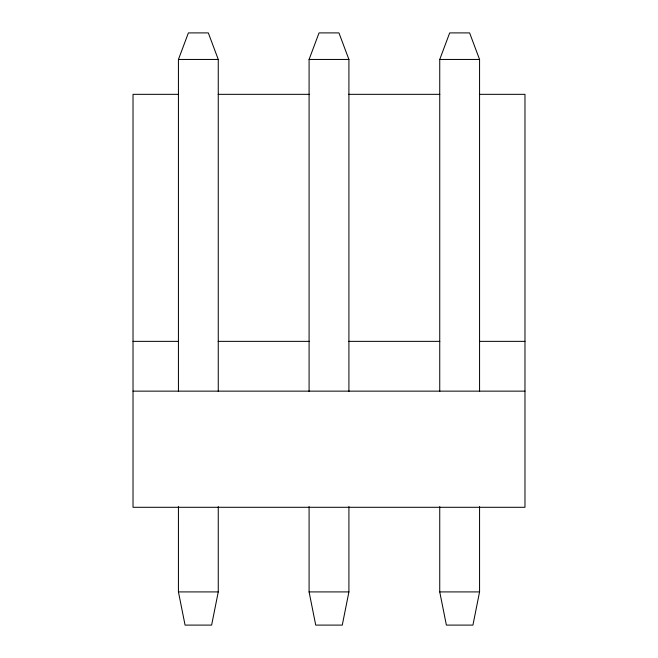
<?xml version="1.0" encoding="UTF-8"?>
<svg xmlns="http://www.w3.org/2000/svg" width="658" height="658" viewBox="0 0 658 658"><rect width="100%" height="100%" fill="white"/><g stroke="black" fill="none" stroke-linecap="round" stroke-linejoin="round"><path stroke-width="0.99" d="M218.259 506.594L218.259 591.912L211.621 625.1L185.071 625.1L178.433 591.912L178.433 506.594M348.913 506.594L348.913 591.912L342.275 625.1L315.725 625.1L309.087 591.912L309.087 506.594M479.567 506.594L479.567 591.912L472.929 625.1L446.379 625.1L439.741 591.912L439.741 506.594M178.433 391.469L178.433 59.45L188.394 32.9L208.306 32.9L218.259 59.45L218.259 391.469M309.087 391.469L309.087 59.45L319.048 32.9L338.952 32.9L348.913 59.45L348.913 391.469M439.741 391.469L439.741 59.45L449.694 32.9L469.606 32.9L479.567 59.45L479.567 391.469M178.433 59.45L218.259 59.45M309.087 59.45L348.913 59.45M439.741 59.45L479.567 59.45M178.17 94.333L133.023 94.333L133.023 507.293L524.977 507.293L524.977 94.333L479.83 94.333M218.185 94.333L309.507 94.333M348.493 94.333L439.815 94.333M133.023 341.362L178.17 341.362M218.185 341.362L309.507 341.362M348.493 341.362L439.815 341.362M479.83 341.362L524.977 341.362M133.023 391.14L524.977 391.14M178.433 591.912L218.259 591.912M309.087 591.912L348.913 591.912M439.741 591.912L479.567 591.912"/></g></svg>
